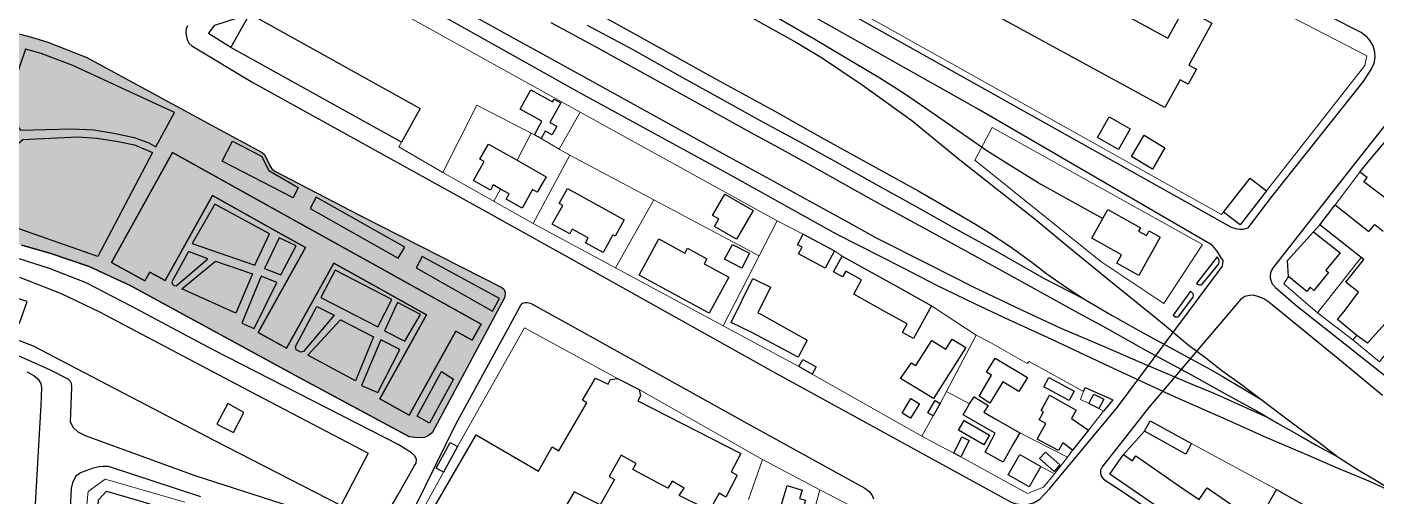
# Model space of a CAD drawing. Header units: metres. Extents: x -1319 to 2200, y -1209 to 1268.
# Drawn here: x 44.5 to 465.9, y -493.2 to -346.6 of the extents above; entities that cross this region are included whole.
import ezdxf

# ---------------------------------------------------------------- set-up
doc = ezdxf.new("R2010")
doc.units = ezdxf.units.M
for name, color, linetype, lineweight, true_color in [('CALE_FERATA', 7, 'Continuous', 25, 0xa7b2b0), ('CLADIRI_CONTUR', 7, 'Continuous', 25, 0x4b5962), ('PARCELE_CONTUR', 7, 'Continuous', 13, 0xb58c63), ('PAVAJ', 7, 'Continuous', 25, 0xd1d6d2), ('STRAZI', 7, 'Continuous', 25, 0xc4cccb), ('VERDE_PLIN', 7, 'Continuous', 25, 0x286847)]:
    doc.layers.add(name, color=color, linetype=linetype, lineweight=lineweight, true_color=true_color)
doc.layers.add('VERDE_CONTUR_CALCUL', color=82, linetype='Continuous', true_color=0x286847)

msp = doc.modelspace()

# ---------------------------------------------------------------- hatches: boundary and pattern name
at = {"layer": 'VERDE_PLIN'}
h = msp.add_hatch(color=256, dxfattribs=at)
h.dxf.hatch_style = 1
h.paths.add_polyline_path([(30.68, -348.07), (22.66, -348.25), (17.06, -348.62), (10.57, -349.42), (6.87, -349.93), (-1.7, -351.58), (-6.68, -353.12), (-9.83, -354.48), (-13.93, -356.56), (-41.07, -373.16), (-60.5, -385.23), (-87.06, -402.18), (-115.78, -420.28), (-175.44, -458.15), (-230.31, -492.8), (-258.88, -510.97), (-262.51, -513.53), (-263.68, -514.74), (-264.53, -516.14), (-265.44, -521.08), (-265.59, -523.94), (-265.37, -525.77), (-264.63, -527.53), (-251.3, -550.09), (-250.06, -551.41), (-248.15, -552.07), (-245.81, -552.14), (-243.9, -551.7), (-206.91, -530.16), (-64.72, -442.7), (-46.77, -431.49), (-36.59, -425.41), (-25.82, -419.99), (-19.3, -417.57), (-10.73, -414.93), (-2.89, -413.1), (2.24, -412.15), (8.47, -411.56), (17.77, -411.12), (23.92, -411.27), (28.54, -411.56), (34.99, -412.81), (42.82, -414.86), (51.98, -417.42), (63.92, -421.52), (76.89, -427.53), (129.49, -456.17), (163.95, -474.69), (165.64, -474.95), (167.1, -474.98), (168.68, -474.87), (169.81, -474.4), (171.02, -473.48), (193.73, -431.07), (193.84, -429.64), (193.51, -428.7), (192.87, -428.08), (148.17, -405.35), (121.9, -391.69), (120.95, -390.96), (120.37, -389.93), (119.23, -387.55), (118.53, -386.42), (117.73, -385.76), (104.62, -378.72), (63.19, -356.2), (50.99, -351.4), (45.86, -349.79), (42.31, -348.91), (38.7, -348.36), (35.66, -348.1), (30.68, -348.07)])
h.paths.add_polyline_path([(-232.84, -510.12), (-227.13, -519.35), (-225.98, -518.64), (-221.51, -525.86), (-239.87, -537.23), (-244.28, -530.1), (-242.96, -529.28), (-248.73, -519.96), (-232.84, -510.12)], flags=0)
h.paths.add_polyline_path([(-177.8, -475.5), (-172.06, -484.53), (-170.84, -483.75), (-166.18, -491.09), (-184.3, -502.6), (-189.08, -495.08), (-187.36, -493.98), (-192.98, -485.15), (-177.8, -475.5)], flags=0)
h.paths.add_polyline_path([(-126.76, -443.2), (-120.7, -452.43), (-119.66, -451.75), (-115.09, -458.71), (-132.69, -470.26), (-137.5, -462.93), (-135.64, -461.71), (-141.45, -452.84), (-126.76, -443.2)], flags=0)
h.paths.add_polyline_path([(-76.99, -411.6), (-71.04, -420.9), (-69.95, -420.2), (-65.52, -427.13), (-83.66, -438.75), (-88.3, -431.5), (-86.43, -430.3), (-92.18, -421.32), (-76.99, -411.6)], flags=0)
h.paths.add_polyline_path([(178.44, -441.67), (163.82, -467.95), (154.66, -462.85), (169.28, -436.56), (155.32, -428.79), (140.32, -420.44), (125.54, -447.01), (116.69, -442.09), (131.47, -415.52), (121.21, -409.81), (102.39, -399.34), (87.62, -425.88), (82.83, -423.21), (81.28, -426), (70.83, -420.19), (89.94, -385.86), (124, -404.81), (158.1, -423.79), (186.37, -439.52), (183.58, -444.53), (178.44, -441.67)], flags=0)

# ---------------------------------------------------------------- linework, layer by layer
at = {"layer": 'CALE_FERATA'}
for points in [[(31.68, -213.83), (49.48, -223.5), (60.18, -229.14), (73.07, -235.59), (97.46, -247.46), (124.94, -260.28), (136.84, -265.88), (148.82, -271.81), (161.01, -278.08), (173.5, -284.78), (184.57, -290.9), (197.5, -298.19), (232.55, -317.67), (251.27, -327.97), (271.16, -339.17), (290.57, -350.46), (310.86, -362.54), (318.63, -367.38), (328.92, -374.48), (344.38, -385.25), (351.26, -389.65), (361.23, -395.8), (380.52, -406.53)], [(219.95, -340.86), (245, -354.67), (258.59, -362.36), (278.12, -372.98), (291.56, -380.56), (307.56, -389.43), (323.09, -397.96), (334.74, -404.74), (340.75, -408.22), (344.67, -410.64), (351.59, -415.25), (358.37, -420.12), (363.09, -423.75), (369.54, -428.22), (374.67, -431.62), (383.53, -436.83), (391.85, -441.51), (408.29, -450.41), (413.24, -453.16), (417.82, -455.73), (429.7, -462.78)], [(262.55, -339.14), (284.89, -351.44), (292.66, -356.13), (305.4, -364.7), (320.93, -375.91), (335.37, -387.78), (359.47, -406.68), (368.7, -414.37), (382.98, -426.09), (399.17, -439.21), (407.16, -445.8), (412.69, -450.05), (417.71, -453.93), (423.86, -458.36), (435.54, -467.19), (442.25, -472.14), (448, -476.31), (453.97, -480.89)], [(171.64, -341.7), (193.61, -354.01), (216.91, -366.98), (265.26, -393.49), (284.31, -404.04), (297.27, -411.22), (318.15, -421.92), (328.77, -427.41), (340.31, -432.91), (349.76, -437.37), (364.49, -444.22), (380.67, -451.73), (402.65, -461.99), (418.95, -469.17), (431.48, -474.77), (445.69, -480.82), (453.75, -484.33), (464.04, -488.62), (473.56, -492.98)], [(183.72, -343.06), (193.32, -348.37), (209.03, -357.01), (225.15, -365.91), (246.94, -377.96), (261.6, -386.02), (277.64, -394.78), (289.76, -401.52), (301.92, -408.18), (309.54, -412.43), (326.57, -420.93), (340.27, -427.89), (355.33, -435.1), (367.45, -440.78), (381.7, -446.83), (391.48, -451), (407.67, -457.92), (415.29, -461.07), (420.38, -463.34), (431.95, -468.58)], [(208.08, -345.22), (222.4, -352.95), (236.14, -360.53), (254.23, -370.6), (270.42, -379.47), (279.47, -384.45), (290.13, -390.31), (309.84, -401.37), (329.98, -412.32), (349.1, -422.83), (360.05, -428.88), (372.91, -435.98), (380.93, -440.34), (394.12, -447.67), (407.82, -455.14), (418.7, -461.11), (428.8, -466.71), (435.1, -470.45), (442.72, -474.74), (447.41, -477.37), (453.97, -480.89)], [(219.47, -346.06), (233.9, -353.79), (248.48, -361.96), (262.26, -369.58), (274.45, -376.35), (285.7, -382.47), (297.57, -389.03), (310.17, -396.06), (322.95, -403.16), (334.19, -409.46), (346.02, -415.98), (353.46, -420.27), (362.43, -425.29), (374.67, -431.62)], [(453.97, -480.89), (460.09, -484.85), (465.29, -487.96), (473.56, -492.98)]]:
    msp.add_lwpolyline(points, dxfattribs=at)
at = {"layer": 'CLADIRI_CONTUR'}
for points in [[(407.24, -364.5), (404.72, -363.12), (399.97, -371.8), (337.23, -337.49), (346.55, -320.45), (400.9, -350.17), (406.04, -340.78), (414.59, -345.45), (407.43, -358.57), (409.78, -359.85), (407.24, -364.5)], [(167.3, -372.14), (161.43, -382.68), (108.19, -353.09), (114.05, -342.54), (167.3, -372.14)], [(209.14, -369.21), (211.23, -370.36), (207.84, -376.5), (209.97, -377.68), (208.51, -380.31), (206.4, -379.15), (205.12, -381.47), (203.01, -380.3), (205.33, -376.1), (198.53, -372.34), (201.89, -366.28), (208.68, -370.04), (209.14, -369.21)], [(385.41, -384.91), (378.87, -381.21), (382.53, -374.74), (389.07, -378.43), (385.41, -384.91)], [(482.89, -404.69), (479.6, -408.22), (462.07, -395.02), (463.15, -393.69), (460.89, -392.05), (462.9, -389.43), (467.94, -383.43), (474.03, -376.37), (478.25, -376.18), (481.09, -378.5), (476.02, -384.85), (480.7, -388.47), (481.38, -387.7), (486.01, -391.59), (482.56, -395.64), (487.99, -399.91), (484.37, -404.23), (483.5, -405.22), (482.89, -404.69)], [(188.64, -383.23), (197.57, -388.29), (206.62, -393.41), (203.89, -398.22), (202.45, -397.41), (199.16, -403.22), (194.2, -400.41), (195.1, -398.82), (192.45, -397.32), (190.14, -396.01), (189.24, -397.6), (184, -394.63), (187.35, -388.7), (185.98, -387.92), (188.64, -383.23)], [(396.09, -391.04), (389.52, -387.06), (393.43, -380.47), (399.97, -384.35), (396.09, -391.04)], [(121.21, -409.81), (102.39, -399.34), (87.62, -425.88), (82.83, -423.21), (81.28, -426), (70.83, -420.19), (89.94, -385.86), (124, -404.81), (158.1, -423.79), (186.37, -439.52), (183.58, -444.53), (178.44, -441.67), (163.82, -467.95), (154.66, -462.85), (169.28, -436.56), (155.32, -428.79), (140.32, -420.44), (125.54, -447.01), (116.69, -442.09), (131.47, -415.52), (121.21, -409.81)], [(431.72, -397.83), (423.47, -408.47), (418.31, -404.47), (426.55, -393.83), (431.72, -397.83)], [(228.27, -411.95), (227.54, -411.54), (224.47, -417.09), (218.99, -414.06), (219.82, -412.57), (214.82, -409.81), (214.01, -411.26), (208.59, -408.27), (211.84, -402.38), (210.73, -401.77), (213.3, -397.12), (231.04, -406.93), (228.27, -411.95)], [(266.15, -412.95), (259.24, -408.95), (260.59, -406.61), (258.66, -405.49), (262.47, -398.9), (271.32, -404.02), (266.15, -412.95)], [(384.97, -420.44), (386.42, -417.84), (377.11, -412.62), (382.13, -403.66), (392.3, -409.37), (391.72, -410.41), (394.17, -411.79), (394.99, -410.32), (398.52, -412.29), (391.8, -424.27), (384.97, -420.44)], [(250.82, -415.79), (256.89, -419.09), (256.07, -420.59), (263.74, -424.76), (257.6, -436.05), (235.71, -424.16), (241.85, -412.87), (250, -417.3), (250.82, -415.79)], [(293.81, -422), (285.52, -417.53), (286.63, -415.47), (285.16, -414.68), (286.96, -411.34), (296.72, -416.6), (293.81, -422)], [(446.38, -410.61), (454.66, -417.2), (450.2, -422.67), (451.07, -423.38), (446.53, -428.93), (445.36, -427.98), (444.32, -429.26), (438.61, -424.64), (438.25, -419.6), (446.38, -410.61)], [(267.77, -422), (262.41, -419.23), (264.83, -414.56), (270.18, -417.33), (267.77, -422)], [(327.06, -433.75), (321.37, -443.99), (317.98, -442.11), (319.47, -439.42), (312.8, -435.72), (302.73, -430.12), (305.22, -425.65), (300.25, -422.89), (299.24, -424.7), (296.46, -423.16), (299.18, -418.26), (317, -428.16), (327.06, -433.75)], [(272.83, -435.91), (273.73, -436.35), (288.25, -444.47), (285.39, -449.84), (270.9, -442.14), (270.9, -442.14), (264.5, -439.01), (271.25, -425.2), (276.75, -427.89), (272.83, -435.91)], [(36.49, -429.83), (34.53, -437.04), (38.58, -438.19), (38.58, -438.19), (42.12, -439.22), (44.54, -432.41), (40.6, -431.11), (36.49, -429.83)], [(322.18, -452.42), (327.12, -444.58), (331.52, -447.35), (333.55, -444.13), (337.73, -446.76), (327.68, -462.73), (317.35, -456.51), (320.79, -451.54), (322.18, -452.42)], [(289.8, -455.08), (285.58, -452.75), (286.84, -450.48), (291.06, -452.8), (289.8, -455.08)], [(349.31, -457.5), (345.28, -464.19), (341.96, -462.03), (345.82, -455.4), (344.26, -454.46), (346.89, -450.09), (356.98, -456.15), (354.35, -460.53), (349.31, -457.5)], [(370, -463.34), (362.09, -459.12), (363.65, -456.19), (371.56, -460.41), (370, -463.34)], [(317.84, -467.3), (320.59, -462.72), (323.28, -464.34), (320.53, -468.91), (317.84, -467.3)], [(329.77, -464.32), (327.55, -468.16), (325.91, -467.21), (328.14, -463.37), (329.77, -464.32)], [(349.4, -482.61), (343.76, -479.44), (346.89, -473.54), (344.52, -472.15), (336.96, -467.82), (338.9, -464.43), (340.36, -462.18), (344.74, -464.85), (343.39, -467.01), (346.46, -468.76), (354.61, -473.43), (352.67, -476.81), (349.4, -482.61)], [(360.63, -469.41), (361.99, -466.87), (361.32, -466.5), (363.91, -461.72), (372.23, -466.39), (370.76, -468.97), (376.09, -472.62), (371.07, -478.83), (368.12, -476.6), (366.69, -478.99), (360.1, -475.42), (362.73, -470.56), (360.63, -469.41)], [(376.24, -464.27), (377.79, -461.31), (380.85, -462.92), (379.29, -465.88), (376.24, -464.27)], [(105.62, -471.62), (108.95, -473.3), (112.24, -467.09), (108.84, -465.2), (107.22, -464.29), (103.82, -470.71), (105.62, -471.62), (105.62, -471.62)], [(335.49, -472.59), (337.25, -469.59), (345.11, -474.18), (343.36, -477.19), (335.49, -472.59)], [(393.57, -472.94), (395.4, -469.65), (408.29, -476.8), (406.46, -480.09), (393.57, -472.94)], [(336.24, -480.96), (333.98, -479.82), (336.53, -474.73), (338.8, -475.87), (336.24, -480.96)], [(172.27, -484.43), (176.65, -476.44), (179.02, -477.74), (174.64, -485.72), (172.27, -484.43)], [(351.01, -486.57), (354.67, -480.18), (361.21, -483.92), (357.55, -490.32), (351.01, -486.57)], [(362.65, -479.43), (367.17, -483.43), (365.36, -485.49), (360.83, -481.48), (362.65, -479.43)], [(410.63, -494.28), (413.17, -490.6), (424.65, -498.5), (422.1, -502.19), (425.97, -504.84), (420.71, -512.47), (400.01, -498.21), (382.8, -486.35), (387, -480.26), (389.83, -482.21), (390.89, -480.67), (405.27, -490.58), (410.63, -494.28)], [(73.08, -503.93), (70.4, -503.91), (70.37, -505.7), (66.05, -505.53), (66.86, -494.34), (69.32, -491.62), (80.75, -495.05), (88.33, -497.37), (88.81, -498.18), (86.99, -504.98), (86, -505.59), (84.65, -505.14), (80.72, -503.87), (80.95, -502.9), (78.59, -502.23), (73.16, -500.68), (73.08, -503.93)], [(284.95, -504.99), (283.72, -509.04), (276.81, -506.95), (281.97, -489.94), (286.64, -491.35), (285.85, -493.95), (287.66, -494.5), (286.66, -497.8), (287.87, -498.16), (285.73, -505.23), (284.95, -504.99)], [(494.3, -524.96), (487.28, -537.29), (483.22, -534.99), (487.77, -527.18), (453.01, -507.86), (432.1, -495.96), (434.85, -491.12), (455.76, -503.02), (494.3, -524.96)]]:
    msp.add_lwpolyline(points, close=True, dxfattribs=at)
for points in [[(476.77, -430.32), (463.29, -445.43), (459.92, -442.98), (453.83, -438.08), (456.22, -435.12), (460.45, -429.51), (460.45, -429.51), (456.46, -426.34), (462.06, -419.28), (461.31, -418.69), (448.36, -408.42), (453.19, -402.21), (463.67, -410.59), (465.5, -408.34), (468.13, -410.39)], [(42.15, -424.84), (55.14, -429.93), (67.13, -435.59), (111.87, -459.27), (151.1, -479.82), (142.48, -496.13), (142.48, -496.13), (103.11, -475.91), (103.11, -475.91), (57.9, -452.3), (57.9, -452.3), (46.51, -446.37), (37.03, -442.7)], [(170.43, -498.9), (184.78, -474.1), (204.24, -485.39), (208.56, -477.78), (210.64, -479.04), (219.34, -464.02), (218.03, -463.23), (222.08, -456.34), (225.99, -458.26), (226.76, -456.78), (228.99, -456.44), (235.73, -459.95), (236.13, -461.9), (235.32, -463.45), (267.43, -479.93), (264.47, -485.62), (266.35, -486.67), (262.81, -493.51), (260.73, -492.33), (257.69, -497.72), (248.26, -493.03), (249.74, -490.74), (246, -488.55), (244.65, -490.74), (244.65, -490.74), (233.7, -484.85), (234.78, -482.99), (230.1, -480.47), (226.36, -487.07), (228.04, -487.98), (223.56, -495.93), (215.43, -491.84), (201.07, -516.63)]]:
    msp.add_lwpolyline(points, dxfattribs=at)
at = {"layer": 'PARCELE_CONTUR'}
for points in [[(233.47, -237.07), (463.03, -355.64), (462.4, -358.66), (431.72, -397.83)], [(418.31, -404.47), (417.66, -405.25), (227.72, -298.86)], [(122.62, -320.94), (132.57, -325.99), (131.99, -326.94), (144.8, -334.42), (145.56, -333.34), (217.27, -373.21)], [(203.01, -380.3), (185.02, -371.04), (174.43, -392.11), (202.61, -408.03)], [(214.02, -386.65), (210.69, -384.85), (217.27, -373.21), (278.79, -407.17)], [(345.98, -378.01), (340.61, -388.25), (379.98, -419.91), (399.65, -432.99), (411.73, -414.59), (345.98, -378.01)], [(161.43, -382.68), (160.63, -384.08), (174.43, -392.11)], [(197.57, -388.29), (201.98, -379.77)], [(205.12, -381.47), (210.69, -384.85)], [(240.32, -400.68), (214.02, -386.65), (202.61, -408.03), (228.37, -421.92)], [(460.89, -392.05), (453.19, -402.21)], [(192.45, -397.32), (190.36, -401.11)], [(262.01, -440), (228.37, -421.92), (240.32, -400.68), (273.17, -418.16)], [(278.79, -407.17), (262.01, -440), (285.58, -452.75)], [(278.79, -407.17), (286.96, -411.34)], [(448.36, -408.42), (446.38, -410.61)], [(296.72, -416.6), (299.18, -418.26)], [(461.31, -418.69), (447.58, -435.97), (458.69, -444.39), (459.92, -442.98)], [(438.61, -424.64), (437.14, -426.84), (447.58, -435.97)], [(458.69, -444.39), (466.95, -451.24), (485.03, -427.95)], [(327.06, -433.75), (340.99, -442.91), (329.77, -464.32)], [(179.02, -477.74), (199.87, -440.65), (228.99, -456.44)], [(356.95, -451.83), (345.23, -445.16), (340.99, -442.91)], [(289.8, -455.08), (324.02, -474.5), (327.55, -468.16)], [(356.95, -451.83), (357.56, -451.15), (374.52, -460.49), (373.57, -463.06), (376.24, -464.27)], [(235.73, -459.95), (274.26, -481.73)], [(338.9, -464.43), (331.77, -460.5)], [(379.29, -465.88), (380.79, -466.72), (376.09, -472.62)], [(324.02, -474.5), (327.86, -476.55), (333.98, -479.82)], [(354.61, -473.43), (369.49, -481.01), (371.07, -478.83)], [(393.57, -472.94), (387, -480.26)], [(408.29, -476.8), (434.85, -491.12)], [(283.28, -523.63), (292.12, -491.25), (274.26, -481.73), (269.83, -494.24)], [(336.24, -480.96), (357.04, -492.42), (362, -490.37), (365.43, -486.29)], [(361.21, -483.92), (365.43, -486.29), (369.49, -481.01)], [(93.84, -495.13), (68.93, -487.91), (63.56, -491.74), (61.9, -508.09), (74.64, -508.34)], [(255.82, -535.72), (168.88, -507.44), (166.9, -506.22), (165.59, -503.25), (166.13, -501.08), (174.64, -485.72)], [(292.12, -491.25), (301.6, -496.19)]]:
    msp.add_lwpolyline(points, dxfattribs=at)
at = {"layer": 'PAVAJ'}
for points in [[(108.19, -353.09), (101.14, -348.63), (103.17, -346.06), (114.05, -342.54)], [(44.03, -353.58), (37.66, -372.26), (42.44, -378.89), (58.52, -378.45), (65.37, -378.82), (71.63, -379.8), (77.93, -381.2), (82.57, -382.88), (84.76, -384.13), (90.55, -373.36), (58.83, -358.71), (48.87, -354.97), (44.03, -353.58)], [(83.74, -385.88), (66.65, -418.34), (36.36, -407.72), (37.16, -387.02), (43.14, -381.78), (60.39, -380.98), (66.28, -381.38), (72.97, -382.44), (78.1, -383.47), (83.74, -385.88)], [(129.21, -396.76), (127.64, -400.06), (105.48, -388.52), (108.7, -382.29), (117.75, -387.02), (120.02, -391.49), (129.21, -396.76)], [(134.82, -399.8), (132.97, -403.36), (160.46, -418.9), (162.54, -415.42), (134.82, -399.8)], [(96.03, -414.32), (115.62, -421.06), (120.27, -411.24), (103.17, -401.97), (96.03, -414.32)], [(123.31, -412.56), (118.63, -422.05), (123.83, -424.06), (128.55, -415.01), (123.31, -412.56)], [(91.08, -427.5), (101.01, -419.08), (94.98, -416.75), (89.71, -426.31), (89.95, -426.99), (90.35, -427.39), (91.08, -427.5)], [(103.39, -419.77), (114.96, -423.73), (109.76, -436.07), (92.82, -428.49), (103.39, -419.77)], [(166.02, -421.9), (189.87, -435.42), (192.14, -431.51), (167.93, -418.35), (166.02, -421.9)], [(411.74, -426.94), (416.79, -420.64), (416.89, -420.2), (416.89, -419.67), (416.79, -419.19), (416.32, -418.5), (409.79, -426.77), (410.17, -427.03), (410.73, -427.16), (411.19, -427.16), (411.74, -426.94)], [(117.67, -424.5), (111.59, -439.22), (115.42, -440.89), (122.58, -426.44), (117.67, -424.5)], [(136.32, -431.18), (154.07, -440.31), (158.46, -431.77), (140.8, -422.57), (136.32, -431.18)], [(404.3, -437.02), (408.81, -431.01), (408.88, -430.46), (408.81, -429.99), (407.96, -429.22), (402.58, -436.69), (403.2, -437.16), (403.62, -437.24), (404.01, -437.16), (404.3, -437.02)], [(135, -433.95), (140.49, -436.7), (130.86, -448.05), (129.98, -448.24), (128.57, -447.52), (128.41, -446.42), (135, -433.95)], [(160.25, -432.69), (156.12, -441.59), (162.47, -444.83), (167.43, -436.46), (160.25, -432.69)], [(132.22, -449.21), (142.4, -438.09), (152.73, -443.44), (147.09, -457.21), (132.22, -449.21)], [(160.93, -447.39), (155.07, -444.39), (148.99, -458.67), (154.05, -460.87), (160.93, -447.39)], [(166.41, -468.25), (173.95, -454.33), (177.69, -456.68), (170.22, -470.38), (166.41, -468.25)], [(374.52, -460.49), (375.09, -459.28), (383.66, -463.12), (380.79, -466.72)]]:
    msp.add_lwpolyline(points, dxfattribs=at)
at = {"layer": 'STRAZI'}
for points in [[(385.16, -465.4), (417.98, -421.37), (418.13, -419.65), (417.27, -418.29), (416.24, -416.68), (414.7, -414.85), (341.59, -372.36), (184.75, -284.01)], [(294.2, -338.37), (407.89, -401.96), (420.64, -409.17), (421.99, -409.57), (423.31, -409.76), (424.56, -409.79), (425.95, -409.43), (433.57, -399.39), (461.88, -363.75), (464.44, -359.94), (465.32, -358), (465.62, -356.13), (465.51, -354.48), (465.03, -352.58), (464.11, -351.01), (463.16, -349.83), (461.26, -348.4), (457.89, -346.65), (432.17, -333.31)], [(-41.07, -373.16), (-13.93, -356.56), (-9.83, -354.48), (-6.68, -353.12), (-1.7, -351.58), (6.87, -349.93), (10.57, -349.42), (17.06, -348.62), (22.66, -348.25), (30.68, -348.07), (35.66, -348.1), (38.7, -348.36), (42.31, -348.91), (45.86, -349.79), (50.99, -351.4), (63.19, -356.2), (104.62, -378.72)], [(94.63, -346.3), (94.24, -347.25), (94.13, -348.31), (94.17, -349.19), (94.53, -350.55), (95.08, -351.65), (96, -352.56), (115.08, -363.99), (184.68, -402.56), (222.53, -423.53), (278.43, -454.81), (351.98, -495.1), (353.51, -495.61), (355.35, -495.83), (357.29, -495.76), (358.86, -495.36), (360.88, -494.19), (364.06, -490.82), (385.16, -465.4)], [(433.6, -422.22), (462.28, -385.59), (472.72, -372.44)], [(104.62, -378.72), (117.73, -385.76), (118.53, -386.42), (119.23, -387.55), (120.37, -389.93), (120.95, -390.96), (121.9, -391.69), (148.17, -405.35), (192.87, -428.08), (193.51, -428.7), (193.84, -429.64), (193.73, -431.07), (171.02, -473.48), (169.81, -474.4), (168.68, -474.87), (167.1, -474.98), (165.64, -474.95), (163.95, -474.69)], [(160.66, -477.23), (102.65, -447.46), (77.01, -433.83), (62.94, -426.58), (51.47, -422.05), (39.78, -418.31), (33.78, -416.7), (28.87, -415.93), (23.15, -415.6), (14.14, -415.53), (3.16, -416.18), (-8.05, -418.46), (-15.16, -420.14), (-21.02, -422.19), (-33.39, -428.26), (-49.77, -437.83)], [(42.82, -414.86), (51.98, -417.42), (63.92, -421.52), (76.89, -427.53), (129.49, -456.17), (163.95, -474.69)], [(433.6, -422.22), (433.18, -422.88), (432.98, -423.5), (432.87, -424.4), (432.89, -425.17), (433.16, -426.01), (433.51, -426.85), (434.54, -428.08), (440.76, -433.43), (469.59, -456.28)], [(162.78, -502.45), (178.46, -470.73), (194.21, -442.02), (198.71, -433.56), (199.3, -432.97), (199.96, -432.75), (200.77, -432.75), (201.79, -432.97), (212.93, -439.09), (269.37, -470.37), (306.22, -490.77), (307.57, -491.8), (308.38, -492.78), (308.93, -494.1)], [(455.1, -451.11), (432.39, -432.61), (430.82, -431.59), (429.63, -431.07), (428.68, -430.73), (427.56, -430.45), (426.35, -430.53), (424.89, -430.82), (423.68, -431.7), (394.87, -465.65), (381.11, -483.16), (380.38, -484.04), (379.87, -485.07), (379.83, -485.91), (380.09, -486.97), (380.75, -487.89), (386.35, -491.51), (454.63, -537.96), (487.81, -560.7)], [(40.81, -448.84), (51.76, -453.71), (57.29, -456.53), (57.95, -457.3), (58.28, -457.96), (58.39, -459.24), (57.99, -469.97), (58.87, -471.81), (60.41, -473.12), (62.68, -474.3), (96.96, -486.75), (148.31, -503.38), (149.96, -503.6), (151.32, -503.38), (154.01, -502.81), (154.83, -502.32), (160.36, -492.9), (165.57, -483.67), (166.04, -482.9), (166.11, -481.73), (165.68, -480.63), (164.65, -479.68), (160.66, -477.23)], [(44.47, -454.35), (46.63, -455.52), (47.92, -456.62), (48.76, -458.02), (49.01, -459.33), (48.76, -464.83), (48.1, -477.35), (46.41, -506.69), (44.84, -529.44), (44.51, -530.32), (43.85, -531.35)], [(467.98, -461.74), (455.1, -451.11)], [(98.76, -493.39), (69.97, -483.94), (68.33, -484.01), (67.04, -484.1), (65.19, -484.52), (62.87, -485.29), (61.17, -485.99), (59.66, -487.09), (58.67, -489.07), (58.31, -490.82), (56.04, -533.72), (56.99, -536.06), (58.02, -537.53), (59.26, -538.59), (60.4, -539.39), (62.61, -540.38), (129.5, -562.43), (184.04, -579.25)]]:
    msp.add_lwpolyline(points, dxfattribs=at)
at = {"layer": 'VERDE_CONTUR_CALCUL'}
msp.add_lwpolyline([(42.31, -348.91), (45.86, -349.79), (50.99, -351.4), (63.19, -356.2), (104.62, -378.72), (117.73, -385.76), (118.53, -386.42), (119.23, -387.55), (120.37, -389.93), (120.95, -390.96), (121.9, -391.69), (148.17, -405.35), (192.87, -428.08), (193.51, -428.7), (193.84, -429.64), (193.73, -431.07), (171.02, -473.48), (169.81, -474.4), (168.68, -474.87), (167.1, -474.98), (165.64, -474.95), (163.95, -474.69), (129.49, -456.17), (76.89, -427.53), (63.92, -421.52), (51.98, -417.42), (42.82, -414.86)], dxfattribs=at)
msp.add_lwpolyline([(178.44, -441.67), (183.58, -444.53), (186.37, -439.52), (158.1, -423.79), (124, -404.81), (89.94, -385.86), (70.83, -420.19), (81.28, -426), (82.83, -423.21), (87.62, -425.88), (102.39, -399.34), (121.21, -409.81), (131.47, -415.52), (116.69, -442.09), (125.54, -447.01), (140.32, -420.44), (155.32, -428.79), (169.28, -436.56), (154.66, -462.85), (163.82, -467.95), (178.44, -441.67)], close=True, dxfattribs=at)

doc.saveas('drawing.dxf')
